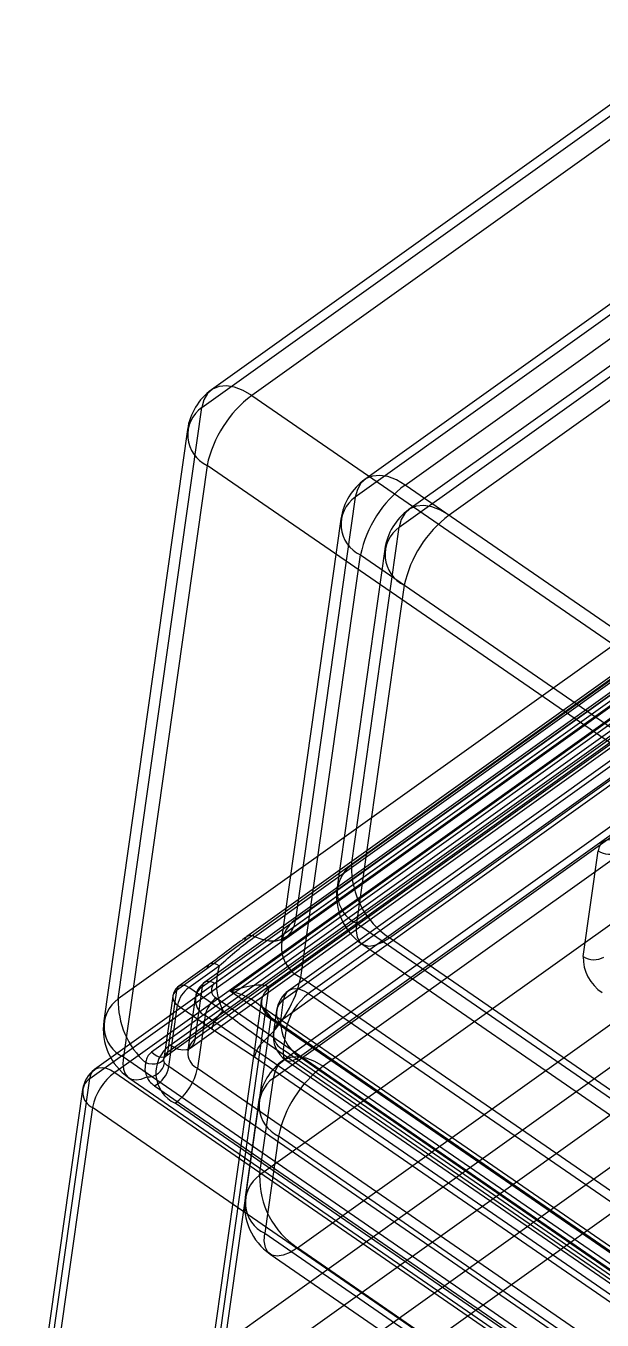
# Model space of a CAD drawing. Header units: inches. Extents: x -1.33 to 1.18, y -0.89 to 1.54.
# Drawn here: x -1.335 to -0.949, y -0.167 to 0.698 of the extents above; entities that cross this region are included whole.
import ezdxf

# ---------------------------------------------------------------- set-up
doc = ezdxf.new("R2010")
doc.units = ezdxf.units.IN
doc.header["$MEASUREMENT"] = 0

msp = doc.modelspace()

# ---------------------------------------------------------------- linework, layer by layer
at = {"color": 7, "linetype": 'Continuous', "lineweight": 25}
for p, q in [((0.29364, 1.52978), (-1.2105, 0.45501)), ((0.32052, 1.526), (-1.18362, 0.45123)), ((-1.21697, 0.4432), (0.28717, 1.51797)), ((0.29248, 1.3958), (-1.10792, 0.39515)), ((-1.08104, 0.39136), (0.31937, 1.39201)), ((0.28602, 1.38398), (-1.11439, 0.38333)), ((0.2959, 1.35705), (-1.07857, 0.37493)), ((0.32278, 1.35326), (-1.05169, 0.37114)), ((-1.08504, 0.36311), (0.28944, 1.34523)), ((0.23125, 1.12251), (-1.27289, 0.04774)), ((0.25748, 1.11926), (-1.11699, 0.13714)), ((0.25293, 1.10782), (-1.21499, 0.05905)), ((-1.2166, 0.0561), (0.25132, 1.10487)), ((0.25965, 1.10687), (-1.20827, 0.0581)), ((-1.19816, 0.05297), (0.26716, 1.09988)), ((-1.15433, 0.10086), (0.24607, 1.10151)), ((0.24146, 1.09372), (-1.2887, 0.00048)), ((0.2549, 1.09182), (-1.27526, -0.00142)), ((-1.29193, -0.00543), (0.23823, 1.08781)), ((0.21183, 1.08713), (-1.18858, 0.08648)), ((0.21345, 1.09009), (-1.18696, 0.08944)), ((-1.18173, 0.08936), (0.21868, 1.09001)), ((-1.1608, 0.08905), (0.23961, 1.08969)), ((0.24057, 1.07777), (-1.25061, 0.01226)), ((-1.2415, 0.00923), (0.24968, 1.07473)), ((-1.23988, 0.01218), (0.25129, 1.07769)), ((0.25405, 1.07387), (-1.17237, 0.05475)), ((-1.23827, 0.01677), (0.22965, 1.06554)), ((0.24632, 1.06956), (-1.2216, 0.02079)), ((0.26215, 1.06867), (-1.15908, 0.05326)), ((0.27559, 1.06678), (-1.14564, 0.05136)), ((-1.09164, 0.08867), (0.28284, 1.07079)), ((-1.22483, 0.01488), (0.24309, 1.06365)), ((-1.16232, 0.04735), (0.25892, 1.06276)), ((0.25692, 1.04864), (-1.16431, 0.03322)), ((-1.15164, 0.00899), (0.2696, 1.02441)), ((0.20028, 0.81946), (-1.32988, -0.27378)), ((-1.21132, -0.22066), (0.2151, 0.79846)), ((-1.29156, -0.31298), (0.21267, 0.76173)), ((0.22749, 0.74073), (-1.173, -0.25986)), ((-0.46249, 0.50692), (-1.16273, 0.00662)), ((-0.43561, 0.50313), (-1.13585, 0.00284)), ((-1.16919, -0.00519), (-0.46895, 0.4951)), ((-1.18362, 0.45123), (-0.36178, -0.11485)), ((-1.27289, 0.04774), (-1.21697, 0.4432)), ((-1.2266, 0.42849), (-1.28252, 0.03304)), ((-0.47814, 0.43013), (-1.17838, -0.07016)), ((-1.21355, 0.40445), (-1.26948, 0.00899)), ((-0.39171, -0.16163), (-1.21355, 0.40445)), ((-0.37661, -0.09385), (-1.08104, 0.39136)), ((-1.11439, 0.38333), (-1.15433, 0.10086)), ((-1.15303, -0.11863), (-0.45278, 0.38167)), ((-1.12402, 0.36863), (-1.16396, 0.08616)), ((-1.11699, 0.13714), (-1.08504, 0.36311)), ((-1.09467, 0.34841), (-1.12662, 0.12243)), ((-1.15092, 0.06211), (-1.11097, 0.34458)), ((-1.11097, 0.34458), (-0.40654, -0.14063)), ((-1.08162, 0.32437), (-1.11358, 0.09839)), ((-0.96202, 0.07621), (-0.95204, 0.14683)), ((-1.11358, 0.09839), (-0.43849, -0.3666)), ((-0.41656, -0.37632), (-1.09164, 0.08867)), ((-1.18858, 0.08648), (-1.21379, 0.06783)), ((-1.10997, 0.0845), (-0.43489, -0.38049)), ((-1.21217, 0.07078), (-1.23245, 0.0563)), ((-1.22573, 0.05535), (-1.20545, 0.06984)), ((-1.21379, 0.06783), (-1.23406, 0.05334)), ((-0.44648, -0.4231), (-1.15092, 0.06211)), ((-1.23406, 0.05334), (-1.23988, 0.01218)), ((-1.20278, 0.03954), (-1.22573, 0.05535)), ((-1.2216, 0.02079), (-1.2166, 0.0561)), ((-1.17237, 0.05475), (-1.21132, -0.22066)), ((-0.42039, -0.48281), (-1.19816, 0.05297)), ((-1.23647, 0.04967), (-1.24239, 0.00782)), ((-1.23903, 0.0025), (-1.23321, 0.04366)), ((-1.23321, 0.04366), (-1.21026, 0.02785)), ((-1.22142, 0.04874), (-1.22641, 0.01344)), ((-1.17719, 0.04739), (-1.21614, -0.22801)), ((-1.20741, 0.04842), (-0.4267, -0.48938)), ((-1.17724, 0.04597), (-1.17719, 0.04739)), ((-1.16431, 0.03322), (-1.16232, 0.04735)), ((-1.14564, 0.05136), (-0.41776, -0.45005)), ((-1.21489, 0.03672), (-1.21989, 0.00141)), ((-0.43418, -0.50108), (-1.21489, 0.03672)), ((-1.20962, -0.24004), (-1.17067, 0.03537)), ((-0.43256, -0.47022), (-1.17682, 0.04247)), ((-1.17067, 0.03537), (-0.43692, -0.47008)), ((-1.16713, 0.03999), (-1.16913, 0.02587)), ((-1.21026, 0.02785), (-1.18174, 0.00899)), ((-1.16061, 0.02797), (-1.16261, 0.01385)), ((-0.43273, -0.47343), (-1.16061, 0.02797)), ((-0.47115, -0.4656), (-1.17558, 0.01961)), ((-1.26948, 0.00899), (-0.44764, -0.55709)), ((-1.18174, 0.00899), (-0.47731, -0.47622)), ((-1.16261, 0.01385), (-0.43473, -0.48756)), ((-0.42375, -0.49242), (-1.15164, 0.00899)), ((-0.43187, -0.55347), (-1.23903, 0.0025)), ((-1.21989, 0.00141), (-0.43918, -0.53639)), ((-1.16081, 0.0069), (-0.43292, -0.4945)), ((-1.13585, 0.00284), (-0.68679, -0.3065)), ((-1.32988, -0.27378), (-1.29193, -0.00543)), ((-1.27526, -0.00142), (-0.42411, -0.58774)), ((-1.26587, -0.0049), (-0.44404, -0.57098)), ((-1.17838, -0.07016), (-1.16919, -0.00519)), ((-1.29675, -0.01278), (-1.3347, -0.28113)), ((-1.24861, -0.01034), (-0.44145, -0.56631)), ((-1.29022, -0.02481), (-1.32817, -0.29315)), ((-0.43907, -0.61113), (-1.29022, -0.02481)), ((-0.45414, -0.55977), (-1.23485, -0.02197)), ((-1.17883, -0.0199), (-1.18801, -0.08487)), ((-1.16578, -0.04394), (-1.17497, -0.10891)), ((-0.71672, -0.35328), (-1.16578, -0.04394)), ((-1.17497, -0.10891), (-0.72591, -0.41825)), ((-0.70397, -0.42796), (-1.15303, -0.11863)), ((-1.17137, -0.1228), (-0.72231, -0.43214))]:
    msp.add_line(p, q, dxfattribs=at)
at = {"color": 7, "linetype": 'Continuous', "lineweight": 25, "flags": 128}
for points in [[(-1.18362, 0.45123), (-1.18942, 0.45463), (-1.19516, 0.45682), (-1.2006, 0.4577), (-1.20555, 0.45725), (-1.2098, 0.45548), (-1.2132, 0.45247), (-1.21562, 0.44832), (-1.21697, 0.4432)], [(-1.08104, 0.39136), (-1.08684, 0.39476), (-1.09258, 0.39695), (-1.09802, 0.39783), (-1.10297, 0.39738), (-1.10722, 0.39562), (-1.11062, 0.3926), (-1.11304, 0.38845), (-1.11439, 0.38333)], [(-1.05169, 0.37114), (-1.05749, 0.37455), (-1.06323, 0.37673), (-1.06867, 0.37762), (-1.07361, 0.37717), (-1.07787, 0.3754), (-1.08127, 0.37239), (-1.08369, 0.36824), (-1.08504, 0.36311)], [(-0.93536, 0.15084), (-0.93826, 0.15254), (-0.94113, 0.15363), (-0.94385, 0.15408), (-0.94633, 0.15385), (-0.94845, 0.15297), (-0.95015, 0.15146), (-0.95136, 0.14939), (-0.95204, 0.14683)], [(-1.15433, 0.10086), (-1.15544, 0.09635), (-1.15738, 0.09255), (-1.16008, 0.08959), (-1.16348, 0.08755), (-1.16746, 0.08649), (-1.17192, 0.08645), (-1.17672, 0.08741), (-1.18173, 0.08936)], [(-1.11358, 0.09839), (-1.11386, 0.09324), (-1.11313, 0.08899), (-1.11142, 0.08582), (-1.1088, 0.08384), (-1.10537, 0.08314), (-1.10126, 0.08373), (-1.09662, 0.0856), (-1.09164, 0.08867)], [(-1.18173, 0.08936), (-1.18298, 0.08985), (-1.18418, 0.09009), (-1.1853, 0.09008), (-1.18629, 0.08981), (-1.18714, 0.0893), (-1.18782, 0.08856), (-1.1883, 0.08761), (-1.18858, 0.08648)], [(-1.20545, 0.06984), (-1.2069, 0.07069), (-1.20834, 0.07123), (-1.2097, 0.07145), (-1.21093, 0.07134), (-1.212, 0.0709), (-1.21285, 0.07015), (-1.21345, 0.06911), (-1.21379, 0.06783)], [(-1.22573, 0.05535), (-1.22718, 0.0562), (-1.22861, 0.05675), (-1.22997, 0.05697), (-1.23121, 0.05685), (-1.23227, 0.05641), (-1.23312, 0.05566), (-1.23373, 0.05462), (-1.23406, 0.05334)], [(-1.2166, 0.0561), (-1.21627, 0.05738), (-1.21566, 0.05842), (-1.21481, 0.05917), (-1.21375, 0.05961), (-1.21251, 0.05972), (-1.21115, 0.0595), (-1.20972, 0.05895), (-1.20827, 0.0581)], [(-1.19816, 0.05297), (-1.19296, 0.05456), (-1.18799, 0.05581), (-1.18345, 0.05669), (-1.17951, 0.05715), (-1.17633, 0.05718), (-1.17403, 0.05678), (-1.17269, 0.05595), (-1.17237, 0.05475)], [(-1.14564, 0.05136), (-1.14854, 0.05306), (-1.15141, 0.05416), (-1.15413, 0.0546), (-1.15661, 0.05437), (-1.15873, 0.05349), (-1.16043, 0.05198), (-1.16164, 0.04991), (-1.16232, 0.04735)], [(-1.2216, 0.02079), (-1.22227, 0.01823), (-1.22348, 0.01615), (-1.22518, 0.01465), (-1.22731, 0.01376), (-1.22978, 0.01354), (-1.2325, 0.01398), (-1.23537, 0.01507), (-1.23827, 0.01677)], [(-1.26948, 0.00899), (-1.26978, 0.00459), (-1.26937, 0.00082), (-1.26825, -0.00223), (-1.26645, -0.00446), (-1.26403, -0.00581), (-1.26105, -0.00626), (-1.25759, -0.00578), (-1.25374, -0.00439)], [(-1.23988, 0.01218), (-1.24033, 0.01066), (-1.24116, 0.0095), (-1.24234, 0.00879), (-1.2438, 0.00855), (-1.24545, 0.00881), (-1.2472, 0.00955), (-1.24895, 0.01072), (-1.25061, 0.01226)], [(-1.16919, -0.00519), (-1.16785, -0.00007), (-1.16543, 0.00408), (-1.16203, 0.00709), (-1.15777, 0.00886), (-1.15283, 0.00931), (-1.14738, 0.00842), (-1.14165, 0.00624), (-1.13585, 0.00284)], [(-1.16261, 0.01385), (-1.16275, 0.01127), (-1.16238, 0.00915), (-1.16153, 0.00756), (-1.16022, 0.00658), (-1.1585, 0.00622), (-1.15645, 0.00652), (-1.15413, 0.00746), (-1.15164, 0.00899)], [(-1.29193, -0.00543), (-1.29126, -0.00287), (-1.29005, -0.0008), (-1.28835, 0.00071), (-1.28622, 0.00159), (-1.28375, 0.00182), (-1.28103, 0.00138), (-1.27816, 0.00028), (-1.27526, -0.00142)], [(-1.24222, 0.00862), (-1.24263, 0.0073), (-1.24348, 0.00615), (-1.24475, 0.00522), (-1.24637, 0.00457), (-1.24826, 0.00421), (-1.25033, 0.00418), (-1.25247, 0.00447), (-1.25458, 0.00506)], [(-1.15303, -0.11863), (-1.15801, -0.1217), (-1.16265, -0.12357), (-1.16676, -0.12416), (-1.1702, -0.12346), (-1.17282, -0.12148), (-1.17452, -0.11831), (-1.17525, -0.11406), (-1.17497, -0.10891)]]:
    msp.add_lwpolyline(points, dxfattribs=at)
at = {"color": 7, "linetype": 'Continuous', "lineweight": 25}
for centre, radius, start, end in [((-1.18762, 0.42298), 0.03937, 125.54736, 171.95058), ((-1.13619, 0.38792), 0.0791, 126.83923, 167.93866), ((-1.20394, 0.42482), 0.02253, 125.33912, 244.74269), ((-1.08504, 0.36311), 0.03937, 125.54736, 171.95058), ((-1.03361, 0.32806), 0.0791, 126.83923, 167.93866), ((-1.10136, 0.36496), 0.02253, 125.33912, 244.74269), ((-1.05568, 0.3429), 0.03937, 125.54736, 171.95058), ((-1.00426, 0.30784), 0.0791, 126.83923, 167.93866), ((-1.07201, 0.34474), 0.02253, 125.33912, 244.74269), ((-0.9448, 0.15737), 0.01279, 235.52305, 300.98216), ((-1.10396, 0.11876), 0.02253, 125.33912, 244.74269), ((-1.06034, 0.13592), 0.05667, 178.76411, 236.47343), ((-1.08764, 0.11692), 0.03937, 171.95058, 235.44104), ((-1.1413, 0.08249), 0.02253, 125.33912, 244.74269), ((-1.16746, 0.05792), 0.03981, 162.59055, 207.49127), ((-0.93369, 0.0756), 0.02833, 178.76411, 236.47343), ((-0.95478, 0.08675), 0.01279, 235.52305, 300.98216), ((-1.22855, 0.07875), 0.07939, 311.84986, 347.90174), ((-1.22672, 0.04829), 0.00984, 125.54736, 171.95058), ((-1.2308, 0.04875), 0.00563, 125.33912, 244.74269), ((-1.21387, 0.03952), 0.01978, 126.83923, 167.93866), ((-1.21009, 0.04691), 0.01126, 125.33438, 244.73931), ((-1.20501, 0.05351), 0.00563, 125.33438, 244.73931), ((-1.2072, 0.00855), 0.04532, 36.28094, 78.497), ((-1.16586, 0.04556), 0.01126, 125.33438, 244.73931), ((-1.14764, 0.03724), 0.01969, 125.54433, 171.95058), ((-1.25986, 0.02937), 0.02253, 125.33912, 244.74269), ((-1.21825, 0.04592), 0.05467, 178.09342, 228.36062), ((-1.19556, 0.03259), 0.01977, 126.83596, 167.93825), ((-1.1558, 0.03816), 0.01126, 125.33438, 244.73931), ((-1.12193, 0.01971), 0.03955, 126.83596, 167.93825), ((-1.19092, 0.02372), 0.01978, 126.83923, 167.93866), ((-1.24354, 0.02752), 0.03937, 171.95058, 235.44104), ((-1.1578, 0.02404), 0.01126, 125.33438, 244.73931), ((-1.13598, 0.03261), 0.02834, 178.76366, 236.47056), ((-1.21508, 0.0116), 0.01126, 125.33438, 244.73931), ((-1.16233, 0.00483), 0.01985, 131.84986, 167.90174), ((-1.14964, 0.02311), 0.01969, 171.95058, 235.43862), ((-1.22524, -0.0016), 0.02253, 125.33438, 244.73931), ((-1.27726, -0.01554), 0.01969, 125.54433, 171.95058), ((-1.25337, 0.00727), 0.01167, 268.15765, 349.13939), ((-1.25703, 0.00594), 0.01833, 297.32679, 349.16224), ((-1.25856, 0.00968), 0.03955, 306.83596, 347.93825), ((-1.13984, -0.02541), 0.03937, 125.54433, 171.95058), ((-1.08843, -0.06047), 0.0791, 126.83596, 167.93825), ((-1.28542, -0.01462), 0.01126, 125.33438, 244.73931), ((-1.25155, -0.03307), 0.03955, 126.83596, 167.93825), ((-1.15617, -0.02357), 0.02253, 125.33438, 244.73931), ((-1.16535, -0.08854), 0.02253, 125.33438, 244.73931), ((-1.12172, -0.07138), 0.05667, 178.76366, 236.47056), ((-1.14903, -0.09038), 0.03937, 171.95058, 235.43862)]:
    msp.add_arc(centre, radius, start, end, dxfattribs=at)
for points, knots in [([(-1.18697, 0.08935), (-1.18923, 0.08775), (-1.19764, 0.08178), (-1.20624, 0.07473), (-1.21215, 0.0708), (-1.21217, 0.07079)], [0, 0, 0, 0, 0.268447, 0.997267, 1, 1, 1, 1]), ([(-1.20545, 0.06984), (-1.20155, 0.07332), (-1.19397, 0.08007), (-1.18572, 0.08633), (-1.18173, 0.08936)], [0, 0, 0, 0, 0.51566, 1, 1, 1, 1]), ([(-1.16396, 0.08621), (-1.16404, 0.08596), (-1.16417, 0.08554), (-1.16352, 0.08685), (-1.16164, 0.08837), (-1.1608, 0.08905)], [0, 0, 0, 0, 0.43943, 0.749514, 1, 1, 1, 1]), ([(-1.21499, 0.05905), (-1.21625, 0.05795), (-1.21893, 0.05561), (-1.22113, 0.05176), (-1.22116, 0.04926), (-1.22116, 0.04864)], [0, 0, 0, 0, 0.402861, 0.853277, 1, 1, 1, 1]), ([(-1.17667, 0.04236), (-1.1764, 0.04214), (-1.17585, 0.0417), (-1.17607, 0.04184), (-1.17678, 0.04308), (-1.1773, 0.04477), (-1.17725, 0.04584), (-1.17724, 0.04597)], [0, 0, 0, 0, 0.199149, 0.398802, 0.629656, 0.955299, 1, 1, 1, 1]), ([(-1.17558, 0.01961), (-1.18041, 0.02296), (-1.18977, 0.02944), (-1.19854, 0.03625), (-1.20278, 0.03954)], [0, 0, 0, 0, 0.515784, 1, 1, 1, 1]), ([(-1.25061, 0.01226), (-1.25166, 0.01128), (-1.25295, 0.01008), (-1.25414, 0.00753), (-1.25439, 0.00614), (-1.25458, 0.00506)], [0, 0, 0, 0, 0.499529, 0.614631, 1, 1, 1, 1]), ([(-1.24241, 0.00768), (-1.24238, 0.00784), (-1.24227, 0.0085), (-1.24172, 0.00899), (-1.24131, 0.00935)], [0, 0, 0, 0, 0.2566861, 1, 1, 1, 1]), ([(-1.23988, 0.01218), (-1.24054, 0.01156), (-1.24159, 0.01057), (-1.24205, 0.00915), (-1.24222, 0.00862)], [0, 0, 0, 0, 0.623104, 1, 1, 1, 1]), ([(-1.22642, 0.0134), (-1.22642, 0.0134), (-1.22642, 0.01333), (-1.22676, 0.01311), (-1.22543, 0.01433), (-1.22483, 0.01488)], [0, 0, 0, 0, 0.071419, 0.581594, 1, 1, 1, 1]), ([(-1.25458, 0.00506), (-1.25493, 0.00307), (-1.25553, -0.00037), (-1.25427, -0.00321), (-1.25374, -0.00439)], [0, 0, 0, 0, 0.581987, 1, 1, 1, 1]), ([(-1.24191, 0.00507), (-1.24211, 0.00547), (-1.24253, 0.0063), (-1.24246, 0.00764), (-1.24226, 0.00846), (-1.24222, 0.00862)], [0, 0, 0, 0, 0.418132, 0.887647, 1, 1, 1, 1]), ([(-1.23903, 0.0025), (-1.23979, 0.00305), (-1.24101, 0.00393), (-1.24166, 0.00476), (-1.24191, 0.00507)], [0, 0, 0, 0, 0.623104, 1, 1, 1, 1]), ([(-1.25374, -0.00439), (-1.25338, -0.00518), (-1.25259, -0.00691), (-1.25058, -0.00892), (-1.249, -0.01006), (-1.24861, -0.01034)], [0, 0, 0, 0, 0.38511, 0.850633, 1, 1, 1, 1])]:
    msp.add_open_spline(points, degree=3, knots=knots, dxfattribs=at)

doc.saveas('drawing.dxf')
